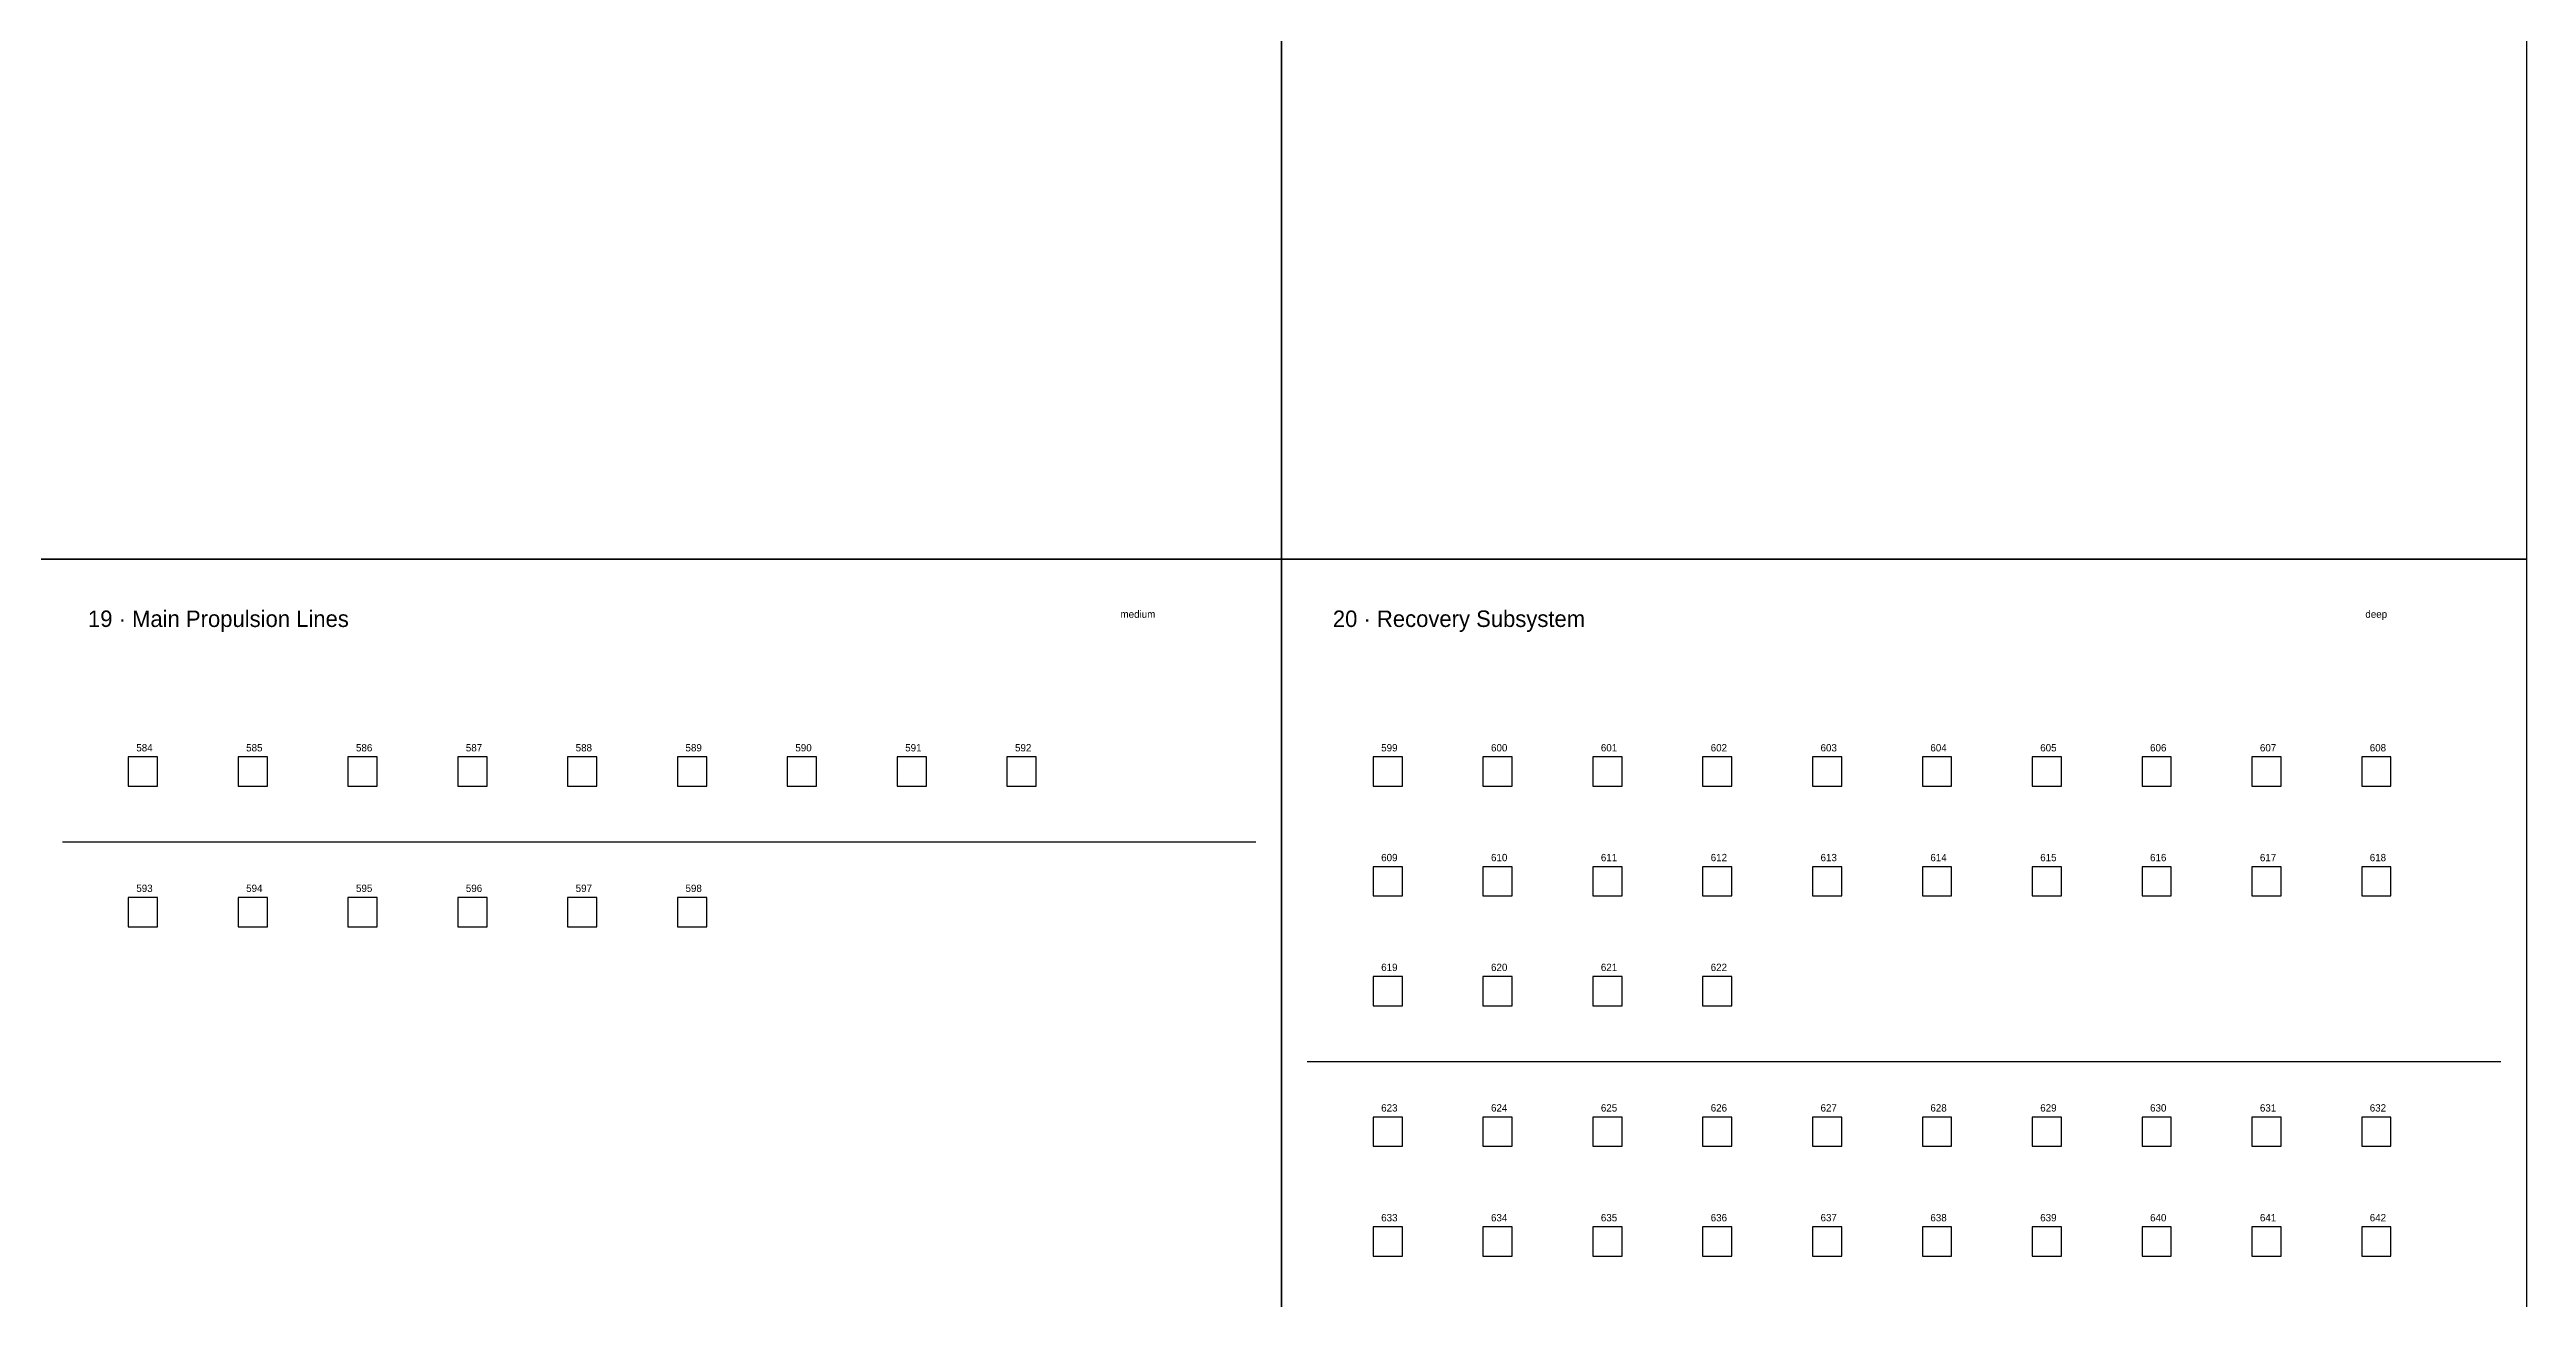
# Model space of a CAD drawing. Header units: metres. Extents: x 0 to 1360, y -2750 to 0.
# Drawn here: x 684 to 1360, y -2402 to -2061 of the extents above; entities that cross this region are included whole.
import ezdxf

# ---------------------------------------------------------------- set-up
doc = ezdxf.new("R2010")
doc.units = ezdxf.units.M
for name, color, linetype in [('FITTING', 5, 'Continuous'), ('SYS-BORDER', 8, 'Continuous'), ('SYS-DIVIDER', 253, 'Continuous'), ('SYS-NAME', 7, 'Continuous'), ('TEXT-SEQ', 3, 'Continuous')]:
    doc.layers.add(name, color=color, linetype=linetype)

msp = doc.modelspace()

# ---------------------------------------------------------------- linework, layer by layer
at = {"layer": 'FITTING'}
for points in [[(705, -2262), (713, -2262), (713, -2254), (705, -2254), (705, -2262)], [(735, -2262), (743, -2262), (743, -2254), (735, -2254), (735, -2262)], [(765, -2262), (773, -2262), (773, -2254), (765, -2254), (765, -2262)], [(795, -2262), (803, -2262), (803, -2254), (795, -2254), (795, -2262)], [(825, -2262), (833, -2262), (833, -2254), (825, -2254), (825, -2262)], [(855, -2262), (863, -2262), (863, -2254), (855, -2254), (855, -2262)], [(885, -2262), (893, -2262), (893, -2254), (885, -2254), (885, -2262)], [(915, -2262), (923, -2262), (923, -2254), (915, -2254), (915, -2262)], [(945, -2262), (953, -2262), (953, -2254), (945, -2254), (945, -2262)], [(1045, -2262), (1053, -2262), (1053, -2254), (1045, -2254), (1045, -2262)], [(1075, -2262), (1083, -2262), (1083, -2254), (1075, -2254), (1075, -2262)], [(1105, -2262), (1113, -2262), (1113, -2254), (1105, -2254), (1105, -2262)], [(1135, -2262), (1143, -2262), (1143, -2254), (1135, -2254), (1135, -2262)], [(1165, -2262), (1173, -2262), (1173, -2254), (1165, -2254), (1165, -2262)], [(1195, -2262), (1203, -2262), (1203, -2254), (1195, -2254), (1195, -2262)], [(1225, -2262), (1233, -2262), (1233, -2254), (1225, -2254), (1225, -2262)], [(1255, -2262), (1263, -2262), (1263, -2254), (1255, -2254), (1255, -2262)], [(1285, -2262), (1293, -2262), (1293, -2254), (1285, -2254), (1285, -2262)], [(1315, -2262), (1323, -2262), (1323, -2254), (1315, -2254), (1315, -2262)], [(1045, -2292), (1053, -2292), (1053, -2284), (1045, -2284), (1045, -2292)], [(1075, -2292), (1083, -2292), (1083, -2284), (1075, -2284), (1075, -2292)], [(1105, -2292), (1113, -2292), (1113, -2284), (1105, -2284), (1105, -2292)], [(1135, -2292), (1143, -2292), (1143, -2284), (1135, -2284), (1135, -2292)], [(1165, -2292), (1173, -2292), (1173, -2284), (1165, -2284), (1165, -2292)], [(1195, -2292), (1203, -2292), (1203, -2284), (1195, -2284), (1195, -2292)], [(1225, -2292), (1233, -2292), (1233, -2284), (1225, -2284), (1225, -2292)], [(1255, -2292), (1263, -2292), (1263, -2284), (1255, -2284), (1255, -2292)], [(1285, -2292), (1293, -2292), (1293, -2284), (1285, -2284), (1285, -2292)], [(1315, -2292), (1323, -2292), (1323, -2284), (1315, -2284), (1315, -2292)], [(705, -2300.4), (713, -2300.4), (713, -2292.4), (705, -2292.4), (705, -2300.4)], [(735, -2300.4), (743, -2300.4), (743, -2292.4), (735, -2292.4), (735, -2300.4)], [(765, -2300.4), (773, -2300.4), (773, -2292.4), (765, -2292.4), (765, -2300.4)], [(795, -2300.4), (803, -2300.4), (803, -2292.4), (795, -2292.4), (795, -2300.4)], [(825, -2300.4), (833, -2300.4), (833, -2292.4), (825, -2292.4), (825, -2300.4)], [(855, -2300.4), (863, -2300.4), (863, -2292.4), (855, -2292.4), (855, -2300.4)], [(1045, -2322), (1053, -2322), (1053, -2314), (1045, -2314), (1045, -2322)], [(1075, -2322), (1083, -2322), (1083, -2314), (1075, -2314), (1075, -2322)], [(1105, -2322), (1113, -2322), (1113, -2314), (1105, -2314), (1105, -2322)], [(1135, -2322), (1143, -2322), (1143, -2314), (1135, -2314), (1135, -2322)], [(1045, -2360.4), (1053, -2360.4), (1053, -2352.4), (1045, -2352.4), (1045, -2360.4)], [(1075, -2360.4), (1083, -2360.4), (1083, -2352.4), (1075, -2352.4), (1075, -2360.4)], [(1105, -2360.4), (1113, -2360.4), (1113, -2352.4), (1105, -2352.4), (1105, -2360.4)], [(1135, -2360.4), (1143, -2360.4), (1143, -2352.4), (1135, -2352.4), (1135, -2360.4)], [(1165, -2360.4), (1173, -2360.4), (1173, -2352.4), (1165, -2352.4), (1165, -2360.4)], [(1195, -2360.4), (1203, -2360.4), (1203, -2352.4), (1195, -2352.4), (1195, -2360.4)], [(1225, -2360.4), (1233, -2360.4), (1233, -2352.4), (1225, -2352.4), (1225, -2360.4)], [(1255, -2360.4), (1263, -2360.4), (1263, -2352.4), (1255, -2352.4), (1255, -2360.4)], [(1285, -2360.4), (1293, -2360.4), (1293, -2352.4), (1285, -2352.4), (1285, -2360.4)], [(1315, -2360.4), (1323, -2360.4), (1323, -2352.4), (1315, -2352.4), (1315, -2360.4)], [(1045, -2390.4), (1053, -2390.4), (1053, -2382.4), (1045, -2382.4), (1045, -2390.4)], [(1075, -2390.4), (1083, -2390.4), (1083, -2382.4), (1075, -2382.4), (1075, -2390.4)], [(1105, -2390.4), (1113, -2390.4), (1113, -2382.4), (1105, -2382.4), (1105, -2390.4)], [(1135, -2390.4), (1143, -2390.4), (1143, -2382.4), (1135, -2382.4), (1135, -2390.4)], [(1165, -2390.4), (1173, -2390.4), (1173, -2382.4), (1165, -2382.4), (1165, -2390.4)], [(1195, -2390.4), (1203, -2390.4), (1203, -2382.4), (1195, -2382.4), (1195, -2390.4)], [(1225, -2390.4), (1233, -2390.4), (1233, -2382.4), (1225, -2382.4), (1225, -2390.4)], [(1255, -2390.4), (1263, -2390.4), (1263, -2382.4), (1255, -2382.4), (1255, -2390.4)], [(1285, -2390.4), (1293, -2390.4), (1293, -2382.4), (1285, -2382.4), (1285, -2390.4)], [(1315, -2390.4), (1323, -2390.4), (1323, -2382.4), (1315, -2382.4), (1315, -2390.4)]]:
    msp.add_lwpolyline(points, dxfattribs=at)
at = {"layer": 'SYS-BORDER'}
for points in [[(680, -1650), (1020, -1650), (1020, -2200), (680, -2200), (680, -1650)], [(1020, -1650), (1360, -1650), (1360, -2200), (1020, -2200), (1020, -1650)], [(680, -2200), (1020, -2200), (1020, -2750), (680, -2750), (680, -2200)], [(1020, -2200), (1360, -2200), (1360, -2750), (1020, -2750), (1020, -2200)]]:
    msp.add_lwpolyline(points, dxfattribs=at)
at = {"layer": 'SYS-DIVIDER'}
for p, q in [((687, -2277.2), (1013, -2277.2)), ((1027, -2337.2), (1353, -2337.2))]:
    msp.add_line(p, q, dxfattribs=at)

# ---------------------------------------------------------------- texts
for s, p in [('medium', (976, -2216)), ('deep', (1316, -2216))]:
    msp.add_text(s, height=2, dxfattribs=at).set_placement(p)
at = {"layer": 'SYS-NAME'}
for s, p in [('19 · Main Propulsion Lines', (694, -2218.5)), ('20 · Recovery Subsystem', (1034, -2218.5))]:
    msp.add_text(s, height=4.5, dxfattribs=at).set_placement(p)
at = {"layer": 'TEXT-SEQ'}
for s, p in [('584', (707.2, -2252.5)), ('585', (737.2, -2252.5)), ('586', (767.2, -2252.5)), ('587', (797.2, -2252.5)), ('588', (827.2, -2252.5)), ('589', (857.2, -2252.5)), ('590', (887.2, -2252.5)), ('591', (917.2, -2252.5)), ('592', (947.2, -2252.5)), ('599', (1047.2, -2252.5)), ('600', (1077.2, -2252.5)), ('601', (1107.2, -2252.5)), ('602', (1137.2, -2252.5)), ('603', (1167.2, -2252.5)), ('604', (1197.2, -2252.5)), ('605', (1227.2, -2252.5)), ('606', (1257.2, -2252.5)), ('607', (1287.2, -2252.5)), ('608', (1317.2, -2252.5)), ('609', (1047.2, -2282.5)), ('610', (1077.2, -2282.5)), ('611', (1107.2, -2282.5)), ('612', (1137.2, -2282.5)), ('613', (1167.2, -2282.5)), ('614', (1197.2, -2282.5)), ('615', (1227.2, -2282.5)), ('616', (1257.2, -2282.5)), ('617', (1287.2, -2282.5)), ('618', (1317.2, -2282.5)), ('593', (707.2, -2290.9)), ('594', (737.2, -2290.9)), ('595', (767.2, -2290.9)), ('596', (797.2, -2290.9)), ('597', (827.2, -2290.9)), ('598', (857.2, -2290.9)), ('619', (1047.2, -2312.5)), ('620', (1077.2, -2312.5)), ('621', (1107.2, -2312.5)), ('622', (1137.2, -2312.5)), ('623', (1047.2, -2350.9)), ('624', (1077.2, -2350.9)), ('625', (1107.2, -2350.9)), ('626', (1137.2, -2350.9)), ('627', (1167.2, -2350.9)), ('628', (1197.2, -2350.9)), ('629', (1227.2, -2350.9)), ('630', (1257.2, -2350.9)), ('631', (1287.2, -2350.9)), ('632', (1317.2, -2350.9)), ('633', (1047.2, -2380.9)), ('634', (1077.2, -2380.9)), ('635', (1107.2, -2380.9)), ('636', (1137.2, -2380.9)), ('637', (1167.2, -2380.9)), ('638', (1197.2, -2380.9)), ('639', (1227.2, -2380.9)), ('640', (1257.2, -2380.9)), ('641', (1287.2, -2380.9)), ('642', (1317.2, -2380.9))]:
    msp.add_text(s, height=2, dxfattribs=at).set_placement(p)

doc.saveas('drawing.dxf')
